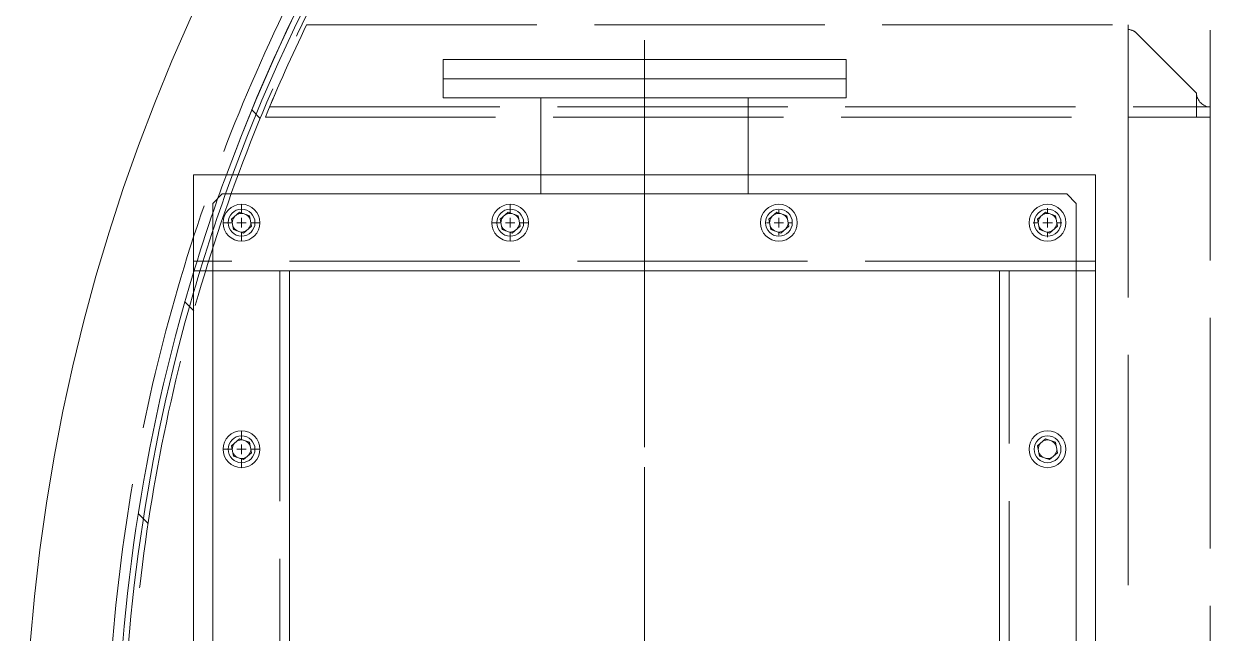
# Model space of a CAD drawing. Header units: millimetres. Extents: x 163705 to 1616509, y 81827 to 302547.
# Drawn here: x 1274961 to 1275582, y 144441 to 144758 of the extents above; entities that cross this region are included whole.
import ezdxf

# ---------------------------------------------------------------- set-up
doc = ezdxf.new("R2010")
doc.units = ezdxf.units.MM
doc.header["$LTSCALE"] = 10
doc.linetypes.add('ACAD_ISO02W100', pattern=[15, 12, -3])
doc.linetypes.add('CENTER2', pattern=[28.575000000000003, 19.05, -3.175, 3.175, -3.175])
for name, color, linetype, lineweight in [('1-中心线', 1, 'CENTER2', 0), ('1-虚线', 8, 'ACAD_ISO02W100', 0), ('1-设备轮廓', 2, 'Continuous', 18)]:
    doc.layers.add(name, color=color, linetype=linetype, lineweight=lineweight)

# ---------------------------------------------------------------- blocks, each defined once
blk = doc.blocks.new('SW_CENTERMARKSYMBOL_4')
for p, q in [((0, 5.000000000000032), (0, 7.500000000000007)), ((-5.000000000000115, 0), (-7.500000000000007, 0)), ((0, 0), (-2.500000000000058, 0)), ((0, 0), (0, 2.500000000000058)), ((0, 0), (0, -2.499999999999974)), ((0, 0), (2.499999999999891, 0)), ((4.999999999999948, 0), (7.500000000000007, 0)), ((0, -4.999999999999948), (0, -7.500000000000007))]:
    blk.add_line(p, q)
blk = doc.blocks.new('SW_CENTERMARKSYMBOL_5')
at = {"ltscale": 5}
for p, q in [((0, 5.000000000000004), (0, 6.500000000000117)), ((-5.000000000000004, 0), (-6.499999999999978, 0)), ((0, 0), (-2.500000000000002, 0)), ((0, 0), (0, 2.500000000000002)), ((0, 0), (0, -2.500000000000002)), ((0, 0), (2.500000000000002, 0)), ((5.000000000000004, 0), (6.500000000000047, 0)), ((0, -5.000000000000004), (0, -6.499999999999839))]:
    blk.add_line(p, q, dxfattribs=at)
blk = doc.blocks.new('SW_CENTERMARKSYMBOL_6')
at = {"layer": '1-中心线'}
for p, q in [((0, 4.999999999999866), (0, 9.499999999999787)), ((-5.000000000000282, 0), (-9.499999999999787, 0)), ((0, 0), (-2.500000000000141, 0)), ((0, 0), (0, 2.499999999999725)), ((0, 0), (0, -2.500000000000141)), ((0, 0), (2.499999999999725, 0)), ((4.999999999999866, 0), (9.499999999999787, 0)), ((0, -5.000000000000282), (0, -9.500000000000203))]:
    blk.add_line(p, q, dxfattribs=at)
blk = doc.blocks.new('SW_CENTERMARKSYMBOL_7')
at = {"layer": '1-中心线'}
for p, q in [((0, 4.999999999999866), (0, 9.499999999999787)), ((-4.999999999999866, 0), (-9.499999999999787, 0)), ((0, 0), (-2.500000000000141, 0)), ((0, 0), (0, 2.499999999999725)), ((0, 0), (0, -2.500000000000141)), ((0, 0), (2.500000000000141, 0)), ((4.999999999999866, 0), (9.500000000000203, 0)), ((0, -5.000000000000282), (0, -9.500000000000203))]:
    blk.add_line(p, q, dxfattribs=at)
blk = doc.blocks.new('SW_CENTERMARKSYMBOL_8')
at = {"layer": '1-中心线'}
for p, q in [((0, 5.000000000000282), (0, 9.500000000000203)), ((-4.999999999999866, 0), (-9.499999999999787, 0)), ((0, 0), (-2.500000000000141, 0)), ((0, 0), (0, 2.500000000000141)), ((0, 0), (0, -2.499999999999725)), ((0, 0), (2.500000000000141, 0)), ((4.999999999999866, 0), (9.500000000000203, 0)), ((0, -4.999999999999866), (0, -9.499999999999787))]:
    blk.add_line(p, q, dxfattribs=at)
blk = doc.blocks.new('LFHBF-LC1-00A_俯视图')
at = {"layer": '1-虚线', "lineweight": 18}
h = blk.add_hatch(dxfattribs=at)
h.set_pattern_fill('ANSI31', color=256, scale=30, style=0)
h.set_pattern_definition([(45, (-1357.895826168232, -803.9953098043657), (-67.35192090801866, 67.35192090801866), [])])
edge = h.paths.add_edge_path(flags=0)
edge.add_arc((1002.5, 1308.982633047315), 925, 0, 360)
edge = h.paths.add_edge_path(flags=0)
edge.add_arc((1002.5, 1308.982633047315), 919, 0, 360)
at = {"lineweight": 18}
blk.add_arc((1002.5, 1308.982633047315), 925.0000000000005, 16.91119674294346, 20.23955051540214, dxfattribs=at)
at = {"layer": '1-中心线'}
blk.add_line((1652.499999999999, 978.982633047315), (1652.499999999999, 1638.982633047315), dxfattribs=at)
at = {"layer": '1-虚线', "lineweight": 18}
for p, q in [((1357.799999999997, 2154.352912865575), (1357.800000000002, 463.612353229058)), ((1400.499999999996, 2135.10913667736), (1400.500000000002, 482.8561294172735)), ((1364.963772293857, 1671.446405341176), (1396.918113853069, 1703.400746900387)), ((1828.626503630041, 1706.982633047318), (1400.499999999998, 1706.982633047317)), ((1400.499999999998, 1706.982633047317), (1400.499999999998, 1658.982633047317)), ((1364.963772293857, 1671.446405341176), (1364.963772293857, 1658.982633047317)), ((1847.870279818256, 1664.282633047318), (1357.799999999998, 1664.282633047316)), ((1357.799999999998, 1664.282633047316), (1357.799999999998, 1658.982633047316)), ((1357.799999999998, 1658.982633047316), (1364.963772293857, 1658.982633047317)), ((1400.499999999998, 1658.982633047317), (1364.963772293857, 1658.982633047317)), ((1850.078314965642, 1658.982633047318), (1400.499999999998, 1658.982633047317)), ((1417.5, 1583.982633047315), (1887.5, 1583.982633047315)), ((1462.5, 1038.982633047315), (1462.5, 1578.982633047315)), ((1842.5, 1578.982633047315), (1842.5, 1038.982633047315))]:
    blk.add_line(p, q, dxfattribs=at)
at = {"layer": '1-虚线', "lineweight": 18, "flags": 128}
blk.add_lwpolyline([(1847.870279818256, 1664.282633047318), (1847.702666053492, 1664.681175771444), (1847.226062304357, 1665.811555170753), (1846.477348196782, 1667.578834548009), (1845.478292448541, 1669.921129831105), (1844.823580208047, 1671.446405341177)], dxfattribs=at)
at = {"layer": '1-虚线', "lineweight": 18}
blk.add_circle((1002.5, 1308.982633047315), 919, dxfattribs=at)
for radius, start, end in [(930.3000000000002, 270.0619413953247, 270), (916.9999999999998, 22.43774675556809, 25.72320517675346), (922.0000000000006, 16.28681620420029, 20.30830432585196), (925.0000000000007, 16.91119674294346, 20.23955051540214)]:
    blk.add_arc((1002.5, 1308.982633047315), radius, start, end, dxfattribs=at)
for centre, major_axis, ratio, start_param, end_param in [((1434.767088934025, 1702.982633047317), (38.05745781689393, 0), 0.1051042352656785, 2.691493671853496, 3.036872898470343), ((1357.799999999998, 1672.282633047316), (0, 8), 0.9004040442978294, 3.141592653589793, 4.607669225265123)]:
    blk.add_ellipse(centre, major_axis=major_axis, ratio=ratio, start_param=start_param, end_param=end_param, dxfattribs=at)
at = {"layer": '1-设备轮廓'}
for p, q in [((1417.5, 1628.982633047315), (1417.5, 1578.982633047315)), ((1417.5, 1628.982633047315), (1887.5, 1628.982633047315)), ((1887.5, 1578.982633047315), (1887.5, 1628.982633047315)), ((1417.5, 1578.982633047315), (1887.5, 1578.982633047315)), ((1417.5, 1038.982633047315), (1417.5, 1578.982633047315)), ((1417.5, 1578.982633047315), (1467.5, 1578.982633047315)), ((1467.5, 1038.982633047315), (1467.5, 1578.982633047315)), ((1837.5, 1578.982633047315), (1887.5, 1578.982633047315)), ((1837.5, 1578.982633047315), (1837.5, 1038.982633047315)), ((1887.5, 1578.982633047315), (1887.5, 1038.982633047315))]:
    blk.add_line(p, q, dxfattribs=at)
for centre in [(1442.5, 1603.982633047315), (1582.5, 1603.982633047315), (1722.5, 1603.982633047315), (1862.5, 1603.982633047315), (1442.5, 1485.982633047315), (1862.5, 1485.982633047315)]:
    blk.add_circle(centre, 7.000000000000455, dxfattribs=at)
for radius, start, end in [(973, 270.0619413953247, 270), (925.0000000000005, 20.23955051540214, 180), (925.0000000000005, 20.23955051540214, 270), (922.0000000000003, 20.30830432585196, 339.691695674148), (925.0000000000005, 343.0888032570566, 16.91119674294346), (925.0000000000007, 343.0888032570566, 16.91119674294346), (922.0000000000006, 0, 16.28681620420029)]:
    blk.add_arc((1002.5, 1308.982633047315), radius, start, end, dxfattribs=at)
at = {"layer": '1-中心线'}
for name, p in [('SW_CENTERMARKSYMBOL_4', (1442.5, 1603.982633047315)), ('SW_CENTERMARKSYMBOL_5', (1582.5, 1603.982633047315)), ('SW_CENTERMARKSYMBOL_6', (1722.5, 1603.982633047315)), ('SW_CENTERMARKSYMBOL_7', (1862.5, 1603.982633047315)), ('SW_CENTERMARKSYMBOL_8', (1862.5, 1485.982633047315))]:
    blk.add_blockref(name, p, dxfattribs=at)
blk = doc.blocks.new('SCNZ-6_俯视图')
at = {"layer": '1-中心线'}
blk.add_line((924.2961112024775, 319.7499999999968), (46.95584251374567, 319.7499999999968), dxfattribs=at)
at = {"layer": '1-设备轮廓'}
for p, q in [((839.2961112024775, 544.75), (229.2961112024768, 544.75)), ((844.2961112024775, 539.75), (839.2961112024775, 544.75)), ((709.4807752026302, 534.9629603113449), (705.8738871440089, 530.7843530634004)), ((714.9029992610983, 533.9286072479445), (709.4807752026302, 534.9629603113449)), ((716.7183352609457, 528.7156469365996), (714.9029992610983, 533.9286072479445)), ((827.4807752026297, 534.9629603113449), (823.8738871440089, 530.7843530634004)), ((832.9029992610983, 533.9286072479445), (827.4807752026297, 534.9629603113449)), ((834.7183352609457, 528.7156469365996), (832.9029992610983, 533.9286072479445)), ((844.2961112024775, 99.75), (844.2961112024775, 539.75)), ((705.8738871440089, 530.7843530634004), (707.6892231438558, 525.5713927520551)), ((713.1114472023244, 524.5370396886551), (716.7183352609457, 528.7156469365996)), ((823.8738871440089, 530.7843530634004), (825.6892231438558, 525.5713927520551)), ((831.1114472023244, 524.5370396886551), (834.7183352609457, 528.7156469365996)), ((707.6892231438558, 525.5713927520551), (713.1114472023244, 524.5370396886551)), ((825.6892231438558, 525.5713927520551), (831.1114472023244, 524.5370396886551)), ((904.2961112024775, 424.75), (894.2961112024775, 424.75)), ((894.2961112024775, 424.7499999999995), (894.2961112024775, 319.7499999999995)), ((914.2961112024775, 424.75), (904.2961112024775, 424.75)), ((904.2961112024775, 424.7499999999995), (904.2961112024775, 319.7499999999995)), ((904.2961112024775, 424.7499999999995), (904.2961112024775, 319.7499999999995)), ((914.2961112024775, 424.7499999999995), (914.2961112024775, 319.7499999999995)), ((827.4807752026297, 394.9629603113449), (823.8738871440089, 390.7843530634004)), ((832.9029992610983, 393.9286072479449), (827.4807752026297, 394.9629603113449)), ((834.7183352609457, 388.7156469365996), (832.9029992610983, 393.9286072479449)), ((823.8738871440089, 390.7843530634004), (825.6892231438558, 385.5713927520551)), ((825.6892231438558, 385.5713927520551), (831.1114472023244, 384.5370396886551)), ((831.1114472023244, 384.5370396886551), (834.7183352609457, 388.7156469365996)), ((894.2961112024775, 373.75), (844.2961112024775, 373.75)), ((894.2961112024775, 319.7499999999995), (894.2961112024775, 214.75)), ((904.2961112024775, 319.7499999999995), (904.2961112024775, 214.75)), ((904.2961112024775, 319.7499999999995), (904.2961112024775, 214.75)), ((914.2961112024775, 319.7499999999995), (914.2961112024775, 214.75)), ((844.2961112024775, 265.75), (894.2961112024775, 265.75)), ((827.4807752026297, 254.9629603113449), (823.8738871440089, 250.7843530634004)), ((832.9029992610983, 253.9286072479445), (827.4807752026297, 254.9629603113449)), ((823.8738871440089, 250.7843530634004), (825.6892231438558, 245.5713927520551)), ((831.1114472023244, 244.5370396886551), (834.7183352609457, 248.7156469365996)), ((834.7183352609457, 248.7156469365996), (832.9029992610983, 253.9286072479445)), ((825.6892231438558, 245.5713927520551), (831.1114472023244, 244.5370396886551)), ((894.2961112024775, 214.75), (904.2961112024775, 214.75)), ((904.2961112024775, 214.75), (914.2961112024775, 214.75)), ((709.4807752026302, 114.9629603113449), (705.8738871440089, 110.7843530634004)), ((714.9029992610983, 113.9286072479445), (709.4807752026302, 114.9629603113449)), ((716.7183352609457, 108.7156469365993), (714.9029992610983, 113.9286072479445)), ((827.4807752026297, 114.9629603113449), (823.8738871440089, 110.7843530634004)), ((832.9029992610983, 113.9286072479445), (827.4807752026297, 114.9629603113449)), ((834.7183352609457, 108.7156469365993), (832.9029992610983, 113.9286072479445)), ((705.8738871440089, 110.7843530634004), (707.6892231438558, 105.5713927520553)), ((707.6892231438558, 105.5713927520553), (713.1114472023244, 104.5370396886549)), ((713.1114472023244, 104.5370396886549), (716.7183352609457, 108.7156469365993)), ((823.8738871440089, 110.7843530634004), (825.6892231438558, 105.5713927520553)), ((825.6892231438558, 105.5713927520553), (831.1114472023244, 104.5370396886549)), ((831.1114472023244, 104.5370396886549), (834.7183352609457, 108.7156469365993)), ((839.2961112024775, 94.75), (844.2961112024775, 99.75)), ((229.2961112024768, 94.75), (839.2961112024775, 94.75))]:
    blk.add_line(p, q, dxfattribs=at)
for centre, radius in [((711.296111202477, 529.75), 9.600000000000085), ((829.2961112024775, 529.75), 9.599999999999913), ((829.2961112024775, 389.75), 9.599999999999763), ((829.2961112024775, 249.7499999999995), 9.599999999999763), ((711.296111202477, 109.75), 9.600000000000085), ((829.2961112024775, 109.75), 9.599999999999913)]:
    blk.add_circle(centre, radius, dxfattribs=at)
for centre, radius, start, end in [((711.296111202477, 529.75), 4.842105263157897, 88.3522375106541, 130.047589047628), ((711.296111202477, 529.75), 4.842105263158051, 28.35223751064887, 70.047589047621), ((829.2961112024775, 529.75), 4.842105263157929, 88.3522375106541, 130.047589047628), ((829.2961112024775, 529.75), 4.842105263157973, 28.35223751064887, 70.047589047621), ((711.296111202477, 529.75), 4.842105263158023, 148.3522375106651, 190.0475890476157), ((711.296111202477, 529.75), 4.842105263157904, 328.3522375106651, 10.04758904761575), ((829.2961112024775, 529.75), 4.842105263158081, 148.3522375106651, 190.0475890476157), ((829.2961112024775, 529.75), 4.842105263157712, 328.3522375106651, 10.04758904761575), ((711.296111202477, 529.75), 4.842105263157886, 208.3522375106612, 250.047589047621), ((711.296111202477, 529.75), 4.842105263158131, 268.3522375106541, 310.047589047628), ((829.2961112024775, 529.75), 4.842105263158087, 208.3522375106489, 250.047589047621), ((829.2961112024775, 529.75), 4.842105263158131, 268.3522375106541, 310.047589047628), ((829.2961112024775, 389.75), 4.842105263158081, 148.3522375106651, 190.0475890476157), ((829.2961112024775, 389.75), 4.842105263158103, 88.3522375106541, 130.047589047628), ((829.2961112024775, 389.75), 4.842105263157886, 28.35223751064887, 70.047589047621), ((829.2961112024775, 389.75), 4.842105263158128, 208.3522375106489, 250.047589047621), ((829.2961112024775, 389.75), 4.842105263157904, 268.3522375106541, 310.047589047628), ((829.2961112024775, 389.75), 4.842105263157831, 328.3522375106651, 10.04758904761575), ((829.2961112024775, 249.7499999999995), 4.842105263158125, 88.3522375106541, 130.047589047628), ((829.2961112024775, 249.7499999999995), 4.842105263158042, 148.3522375106651, 190.0475890476157), ((829.2961112024775, 249.7499999999995), 4.842105263157886, 28.35223751064887, 70.047589047621), ((829.2961112024775, 249.7499999999995), 4.842105263157712, 328.3522375106651, 10.04758904762858), ((829.2961112024775, 249.7499999999995), 4.842105263157978, 208.3522375106489, 250.047589047621), ((829.2961112024775, 249.7499999999995), 4.842105263157676, 268.3522375106541, 310.047589047628), ((711.296111202477, 109.75), 4.842105263157904, 148.3522375106651, 190.0475890476157), ((711.296111202477, 109.75), 4.84210526315767, 88.3522375106541, 130.047589047628), ((711.296111202477, 109.75), 4.842105263157837, 28.35223751064887, 70.047589047621), ((829.2961112024775, 109.75), 4.842105263158081, 148.3522375106651, 190.0475890476157), ((829.2961112024775, 109.75), 4.842105263157929, 88.3522375106541, 130.047589047628), ((829.2961112024775, 109.75), 4.842105263157778, 28.35223751064887, 70.047589047621), ((711.296111202477, 109.75), 4.842105263158051, 208.3522375106612, 250.047589047621), ((711.296111202477, 109.75), 4.842105263157957, 268.3522375106541, 310.047589047628), ((711.296111202477, 109.75), 4.842105263158023, 328.3522375106651, 10.04758904761575), ((829.2961112024775, 109.75), 4.842105263158128, 208.3522375106489, 250.047589047621), ((829.2961112024775, 109.75), 4.842105263157904, 268.3522375106541, 310.047589047628), ((829.2961112024775, 109.75), 4.842105263157831, 328.3522375106651, 10.04758904761575)]:
    blk.add_arc(centre, radius, start, end, dxfattribs=at)

msp = doc.modelspace()

# ---------------------------------------------------------------- block references
at = {"xscale": -1}
msp.add_blockref('LFHBF-LC1-00A_俯视图', (1276937.396026935, 143050.6375768663), dxfattribs=at)
at = {"xscale": -1, "rotation": 270}
msp.add_blockref('SCNZ-6_俯视图', (1274965.146026935, 143825.3240987967), dxfattribs=at)

doc.saveas('drawing.dxf')
